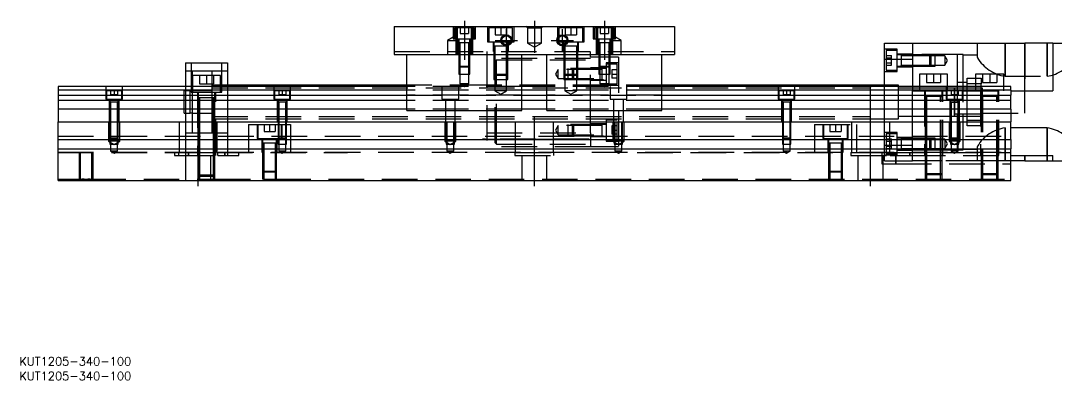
# Model space of a CAD drawing. Extents: x -13 to 549, y -293 to 77.
# Drawn here: x -13.3 to 356.3, y -292.8 to -164.6 of the extents above; entities that cross this region are included whole.
import ezdxf

# ---------------------------------------------------------------- set-up
doc = ezdxf.new("R2010")
doc.units = 0
doc.linetypes.add('CENTER', pattern=[50.8, 31.75, -6.35, 6.35, -6.35])
doc.linetypes.add('DASHED', pattern=[19.05, 12.7, -6.35])
doc.layers.get('0').update_dxf_attribs({"linetype": 'CONTINUOUS'})
doc.layers.add('CENTER', color=1, linetype='CENTER')
doc.styles.get("Standard").update_dxf_attribs({"font": 'txt.shx', "height": 3, "bigfont": 'bigfont.shx'})

# ---------------------------------------------------------------- blocks, each defined once
blk = doc.blocks.new('*U2')
at = {"color": 7, "linetype": 'CONTINUOUS'}
blk.add_text('KUT1205-340-100', height=3, dxfattribs=at).set_placement((-13.85, -292.8))
blk = doc.blocks.new('*U3')
at = {"color": 7, "linetype": 'CONTINUOUS'}
blk.add_text('KUT1205-340-100', height=3, dxfattribs=at).set_placement((-13.85, -287.57))

msp = doc.modelspace()

# ---------------------------------------------------------------- linework, layer by layer
at = {"color": 7, "linetype": 'CONTINUOUS'}
for p, q in [((120, -166.61), (220, -166.61)), ((120, -166.61), (120, -176.61)), ((220, -166.61), (220, -176.61)), ((197.000006, -172.51), (192.999994, -172.51)), ((197.000006, -172.51), (192.999994, -172.51)), ((197.000006, -172.51), (192.999994, -172.51)), ((295, -178.28029), (295, -172.61)), ((295, -172.61), (305, -172.61)), ((305, -172.61), (345, -172.61)), ((305, -172.61), (305, -188.11)), ((345, -189.61), (345, -172.61)), ((355, -172.61), (345, -172.61)), ((355, -172.61), (355, -189.61)), ((355, -172.61), (369, -172.61)), ((120, -176.61), (220, -176.61)), ((124.5, -196.61), (124.5, -176.61)), ((165.5, -196.61), (165.5, -176.61)), ((174.5, -196.61), (174.5, -176.61)), ((215.5, -196.61), (215.5, -176.61)), ((45.5, -179.61), (45.5, -188.11)), ((45.5, -179.61), (60.5, -179.61)), ((60.5, -179.61), (60.5, -188.11)), ((295, -188.11), (295, -178.28029)), ((295, -178.28029), (305, -178.28029)), ((317.5, -183.61), (307.5, -183.61)), ((307.5, -183.61), (307.5, -188.11)), ((317.5, -188.11), (317.5, -183.61)), ((337.5, -183.61), (327.5, -183.61)), ((327.5, -183.61), (327.5, -188.11)), ((337.5, -188.11), (337.5, -183.61)), ((0, -188.11), (0, -189.362272)), ((124.5, -188.11), (0, -188.11)), ((124.5, -187.61), (60.5, -187.61)), ((174.5, -188.11), (165.5, -188.11)), ((290.005, -187.61), (215.5, -187.61)), ((340, -188.11), (215.5, -188.11)), ((295, -187.61), (289.995, -187.61)), ((290, -193.61), (290, -187.609994)), ((290, -199.610006), (290, -187.609994)), ((290, -188.108756), (290, -187.61)), ((290, -198.735), (290, -188.485)), ((340, -189.362272), (340, -188.11)), ((124.5, -189.362272), (0, -189.362272)), ((0, -189.362272), (0, -191.13668)), ((0, -191.13668), (124.5, -191.13668)), ((0, -191.13668), (0, -193.033076)), ((174.5, -189.362272), (165.5, -189.362272)), ((165.5, -191.13668), (174.5, -191.13668)), ((340, -189.362272), (215.5, -189.362272)), ((215.5, -191.13668), (340, -191.13668)), ((320, -193.61), (320, -188.609994)), ((320, -198.610006), (320, -188.609994)), ((320, -189.36), (320, -189.61)), ((321, -189.36), (320, -189.36)), ((320, -190.91), (320, -192.61)), ((324.5, -189.36), (321, -189.36)), ((327.5, -189.36), (324.5, -189.36)), ((329.5, -189.36), (327.5, -189.36)), ((330, -189.36), (329.5, -189.36)), ((340, -189.362272), (340, -191.13668)), ((340, -189.61), (355, -189.61)), ((340, -193.033076), (340, -191.13668)), ((124.5, -193.033076), (0, -193.033076)), ((0, -193.033076), (0, -196.087372)), ((174.5, -193.033076), (165.5, -193.033076)), ((340, -193.033076), (215.5, -193.033076)), ((320, -192.61), (320, -193.61)), ((340, -196.087372), (340, -193.033076)), ((0, -196.087372), (0, -200.61)), ((124.5, -196.087372), (0, -196.087372)), ((124.5, -196.61), (165.5, -196.61)), ((174.5, -196.087372), (165.5, -196.087372)), ((174.5, -196.61), (215.5, -196.61)), ((340, -196.087372), (215.5, -196.087372)), ((290, -199.610006), (290, -198.735)), ((320, -197.86), (330, -197.86)), ((340, -196.087372), (340, -200.61)), ((0, -200.61), (340, -200.61)), ((0, -206.91), (0, -200.61)), ((340, -206.91), (340, -200.61)), ((0, -206.91), (340, -206.91)), ((0, -210.31), (0, -206.91)), ((340, -206.91), (340, -210.31)), ((0, -221.61), (0, -210.31)), ((0, -210.31), (340, -210.31)), ((340, -221.61), (340, -210.31)), ((340, -212.61), (355, -212.61)), ((345, -214.61), (345, -212.61)), ((355, -214.61), (355, -212.61)), ((345, -214.61), (340, -214.61)), ((345, -214.61), (355, -214.61)), ((355, -214.61), (369, -214.61)), ((0, -221.61), (340, -221.61))]:
    msp.add_line(p, q, dxfattribs=at)
at = {"color": 3, "linetype": 'DASHED'}
for p, q in [((141, -166.61), (141, -171.11)), ((148.5, -167.11), (141.5, -167.11)), ((141.5, -167.11), (141.5, -171.11)), ((142.000006, -166.61), (142.000006, -167.11)), ((142.000006, -167.11), (142.000006, -171.11)), ((142.5, -166.61), (142.5, -176.61)), ((143.5, -167.11), (143.5, -169.11)), ((143.5, -169.11), (145, -169.11)), ((145, -167.11), (145, -169.11)), ((145, -169.11), (146.5, -169.11)), ((146.5, -167.11), (146.5, -169.11)), ((147.5, -176.61), (147.5, -166.61)), ((147.999994, -167.11), (147.999994, -166.61)), ((147.999994, -171.11), (147.999994, -167.11)), ((148.5, -171.11), (148.5, -167.11)), ((149, -171.11), (149, -166.61)), ((153.25, -166.61), (153.25, -172.11)), ((162.25, -167.11), (153.75, -167.11)), ((153.75, -167.11), (153.75, -172.11)), ((156, -167.11), (156, -169.61)), ((156, -169.61), (158, -169.61)), ((158, -167.11), (158, -169.61)), ((158, -169.61), (160, -169.61)), ((160, -167.11), (160, -169.61)), ((162.25, -172.11), (162.25, -167.11)), ((162.75, -172.11), (162.75, -166.61)), ((167.5, -167.11), (167, -166.61)), ((167.5, -167.11), (167.5, -172.61)), ((167.5, -167.11), (172.5, -167.11)), ((172.5, -167.11), (173, -166.61)), ((172.5, -172.61), (172.5, -167.11)), ((178.25, -166.61), (178.25, -172.11)), ((187.25, -167.11), (178.75, -167.11)), ((178.75, -167.11), (178.75, -170.04875)), ((181, -167.11), (181, -169.61)), ((181, -169.61), (183, -169.61)), ((183, -167.11), (183, -169.61)), ((183, -169.61), (185, -169.61)), ((185, -167.11), (185, -169.61)), ((187.25, -172.11), (187.25, -167.11)), ((187.75, -172.11), (187.75, -166.61)), ((191, -166.61), (191, -171.11)), ((198.5, -167.11), (191.5, -167.11)), ((191.5, -167.11), (191.5, -171.11)), ((192.000006, -166.61), (192.000006, -167.11)), ((192.000006, -167.11), (192.000006, -171.11)), ((192.5, -166.61), (192.5, -176.61)), ((193.5, -167.11), (193.5, -169.11)), ((193.5, -169.11), (195, -169.11)), ((195, -167.11), (195, -169.11)), ((195, -169.11), (196.5, -169.11)), ((196.5, -167.11), (196.5, -169.11)), ((197.5, -176.61), (197.5, -166.61)), ((197.999994, -167.11), (197.999994, -166.61)), ((197.999994, -171.11), (197.999994, -167.11)), ((198.5, -171.11), (198.5, -167.11)), ((199, -171.11), (199, -166.61)), ((141, -170.4553), (139, -171.61)), ((139, -171.61), (143, -171.61)), ((139, -171.61), (139, -176.61)), ((143, -171.61), (141, -170.4553)), ((141, -171.11), (149, -171.11)), ((142.000006, -171.11), (142.000006, -176.61)), ((142.75, -171.11), (142.75, -176.61)), ((147.000006, -172.51), (142.999994, -172.51)), ((147.000006, -172.51), (142.999994, -172.51)), ((143, -171.11), (143, -172.51)), ((143, -172.505), (143, -172.51)), ((143, -172.51), (143.216462, -172.51)), ((143.216708, -172.51), (143, -172.51)), ((143, -172.51), (143, -172.515)), ((143, -172.51), (143, -176.61)), ((146.783332, -172.51), (143.216708, -172.51)), ((143.35, -172.51), (143.35, -176.61)), ((146.65, -176.61), (146.65, -172.51)), ((147, -172.51), (146.783332, -172.51)), ((146.783538, -172.51), (147, -172.51)), ((147, -172.51), (147, -171.11)), ((147, -172.51), (147, -172.505)), ((147, -172.515), (147, -172.51)), ((147, -176.61), (147, -172.51)), ((147.25, -176.61), (147.25, -171.11)), ((147.999994, -176.61), (147.999994, -171.11)), ((153.25, -172.11), (162.75, -172.11)), ((155.25, -172.11), (155.25, -175.61)), ((160.500006, -173.71), (155.499994, -173.71)), ((160.500006, -173.71), (155.499994, -173.71)), ((160.500006, -173.71), (155.499994, -173.71)), ((155.5, -172.11), (155.5, -173.71)), ((155.5, -173.705), (155.5, -173.71)), ((155.5, -173.71), (155.757448, -173.71)), ((155.757468, -173.71), (155.5, -173.71)), ((155.5, -173.71), (155.5, -173.715)), ((155.5, -173.71), (155.5, -175.61)), ((160.013852, -173.71), (155.757468, -173.71)), ((155.9, -173.71), (155.9, -175.61)), ((160.242552, -173.71), (160.013852, -173.71)), ((160.1, -175.61), (160.1, -173.71)), ((160.5, -173.71), (160.242552, -173.71)), ((160.242602, -173.71), (160.5, -173.71)), ((160.5, -173.182418), (160.5, -172.11)), ((160.5, -173.546492), (160.5, -173.182418)), ((160.5, -173.71), (160.5, -173.546492)), ((160.5, -173.71), (160.5, -173.705)), ((160.5, -173.715), (160.5, -173.71)), ((160.5, -175.61), (160.5, -173.71)), ((160.75, -175.61), (160.75, -172.11)), ((167.5, -172.61), (170, -174.053376)), ((172.5, -172.61), (167.5, -172.61)), ((170, -174.053376), (172.5, -172.61)), ((178.25, -172.11), (187.75, -172.11)), ((178.75, -170.04875), (178.75, -170.532968)), ((178.75, -170.532968), (178.75, -172.11)), ((180.25, -172.11), (180.25, -175.61)), ((185.500006, -173.71), (180.499994, -173.71)), ((185.500006, -173.71), (180.499994, -173.71)), ((180.5, -172.11), (180.5, -173.182418)), ((180.5, -173.182418), (180.5, -173.546492)), ((180.5, -173.546492), (180.5, -173.71)), ((180.5, -173.705), (180.5, -173.71)), ((180.5, -173.71), (180.757448, -173.71)), ((180.757468, -173.71), (180.5, -173.71)), ((180.5, -173.71), (180.5, -173.715)), ((180.5, -173.71), (180.5, -175.61)), ((185.242552, -173.71), (180.757468, -173.71)), ((180.9, -173.71), (180.9, -175.61)), ((185.1, -175.61), (185.1, -173.71)), ((185.5, -173.71), (185.242552, -173.71)), ((185.242602, -173.71), (185.5, -173.71)), ((185.5, -173.71), (185.5, -172.11)), ((185.5, -173.71), (185.5, -173.705)), ((185.5, -173.715), (185.5, -173.71)), ((185.5, -175.61), (185.5, -173.71)), ((185.75, -175.61), (185.75, -172.11)), ((191, -171.11), (199, -171.11)), ((192.000006, -171.11), (192.000006, -176.61)), ((192.75, -171.11), (192.75, -176.61)), ((193, -171.11), (193, -172.51)), ((193, -172.505), (193, -172.51)), ((193, -172.51), (193.216462, -172.51)), ((193.216708, -172.51), (193, -172.51)), ((193, -172.51), (193, -172.515)), ((193, -172.51), (193, -176.61)), ((196.783332, -172.51), (193.216708, -172.51)), ((193.35, -172.51), (193.35, -176.61)), ((196.65, -176.61), (196.65, -172.51)), ((197, -172.51), (196.783332, -172.51)), ((196.783538, -172.51), (197, -172.51)), ((199, -170.4553), (197, -171.61)), ((197, -172.51), (197, -171.11)), ((197, -171.61), (201, -171.61)), ((197, -172.51), (197, -172.505)), ((197, -172.515), (197, -172.51)), ((197, -176.61), (197, -172.51)), ((197.25, -176.61), (197.25, -171.11)), ((197.999994, -176.61), (197.999994, -171.11)), ((201, -171.61), (199, -170.4553)), ((201, -176.61), (201, -171.61)), ((328, -172.61), (328, -177.344622)), ((338, -184.414212), (338, -172.61)), ((338, -172.61), (338, -184.414212)), ((345, -172.61), (345, -189.61)), ((353, -172.61), (353, -184.414212)), ((353, -184.414212), (353, -172.61)), ((120, -175.61), (220, -175.61)), ((143, -176.61), (143, -180.76)), ((143.000006, -176.61), (143.000002, -180.76)), ((143.35, -176.61), (143.35, -181.11)), ((146.65, -181.11), (146.65, -176.61)), ((146.999998, -180.76), (146.999994, -176.61)), ((147, -180.76), (147, -176.61)), ((153, -175.61), (153, -209.61)), ((155.5, -175.61), (155.5, -176.61)), ((155.5, -176.61), (155.5, -183.71)), ((155.500006, -176.61), (155.500002, -183.71)), ((155.500006, -175.61), (155.500006, -176.61)), ((155.9, -175.61), (155.9, -176.61)), ((155.9, -176.61), (155.9, -184.11)), ((160.1, -176.61), (160.1, -175.61)), ((160.1, -184.11), (160.1, -176.61)), ((160.499994, -176.61), (160.499994, -175.61)), ((160.499998, -183.71), (160.499994, -176.61)), ((160.5, -176.61), (160.5, -175.61)), ((160.5, -183.71), (160.5, -176.61)), ((180.5, -175.61), (180.5, -176.61)), ((180.5, -176.61), (180.5, -183.71)), ((180.500006, -176.61), (180.500002, -183.71)), ((180.500006, -175.61), (180.500006, -176.61)), ((180.9, -175.61), (180.9, -176.61)), ((180.9, -176.61), (180.9, -184.11)), ((185.1, -176.61), (185.1, -175.61)), ((185.1, -184.11), (185.1, -176.61)), ((185.499994, -176.61), (185.499994, -175.61)), ((185.499998, -183.71), (185.499994, -176.61)), ((185.5, -176.61), (185.5, -175.61)), ((185.5, -183.71), (185.5, -176.61)), ((190, -176.61), (190, -175.61)), ((190, -196.61), (190, -176.61)), ((193, -176.61), (193, -180.76)), ((193.000006, -176.61), (193.000002, -180.76)), ((193.35, -176.61), (193.35, -181.11)), ((196.65, -181.11), (196.65, -176.61)), ((196.999998, -180.76), (196.999994, -176.61)), ((197, -180.76), (197, -176.61)), ((299.5, -174.760758), (295, -174.760758)), ((295.5, -175.260758), (295.5, -178.760758)), ((299.5, -175.260758), (295.5, -175.260758)), ((295.5, -177.028706), (297.5, -177.028706)), ((297.5, -177.894732), (297.5, -177.028706)), ((299.5, -182.760758), (299.5, -174.760758)), ((305, -176.510758), (299.5, -176.510758)), ((300.9, -176.760758), (299.5, -176.760758)), ((300.9, -176.760758), (300.895, -176.760758)), ((300.9, -176.760752), (300.9, -180.760762)), ((300.9, -176.760752), (300.9, -177.110758)), ((300.9, -176.760758), (300.9, -176.977426)), ((305, -176.760758), (300.9, -176.760758)), ((300.905, -176.760758), (300.9, -176.760758)), ((300.9, -176.977426), (300.9, -178.760758)), ((300.9, -177.110758), (300.9, -178.627714)), ((305, -177.110758), (300.9, -177.110758)), ((321, -176.61), (305, -176.61)), ((311.15, -176.760758), (305, -176.760758)), ((311.15, -176.76076), (305, -176.760762)), ((311.5, -177.110758), (305, -177.110758)), ((311.15, -178.760758), (311.15, -176.760758)), ((311.5, -177.110758), (311.15, -176.760758)), ((313, -176.760762), (311.15, -176.76076)), ((311.5, -177.110758), (311.5, -178.760758)), ((313, -177.110758), (311.5, -177.110758)), ((313, -180.760752), (313, -176.760762)), ((316.5, -177.110758), (313, -177.110758)), ((316.5, -177.110758), (316.5, -180.410758)), ((317.452628, -178.760758), (316.5, -177.110758)), ((321, -188.11), (321, -176.61)), ((323, -176.61), (321, -176.61)), ((323, -188.11), (323, -176.61)), ((328, -176.86), (323, -176.86)), ((47.5, -179.61), (47.5, -190.11)), ((58.5, -190.11), (58.5, -179.61)), ((143, -180.76), (147, -180.76)), ((143, -180.76), (143.35, -181.11)), ((143.000002, -180.76), (143.000006, -183.61)), ((146.65, -181.11), (143.35, -181.11)), ((143.35, -181.11), (143.35, -183.61)), ((146.65, -181.11), (147, -180.76)), ((146.65, -183.61), (146.65, -181.11)), ((146.999994, -183.61), (146.999998, -180.76)), ((190, -178.11), (153, -178.11)), ((156.5, -178.61), (156, -179.11)), ((156, -208.11), (156, -179.11)), ((156.5, -206.91), (156.5, -178.61)), ((156.5, -178.61), (190, -178.61)), ((200, -177.61), (190, -177.61)), ((193, -180.76), (197, -180.76)), ((193, -180.76), (193.35, -181.11)), ((193.000002, -180.76), (193.000006, -183.61)), ((196.65, -181.11), (193.35, -181.11)), ((193.35, -181.11), (193.35, -183.61)), ((195.6, -179.61), (195.6, -187.61)), ((200, -179.61), (195.6, -179.61)), ((195.6, -180.11), (195.6, -181.11)), ((196.65, -180.11), (195.6, -180.11)), ((197, -180.11), (196.65, -180.11)), ((196.65, -181.11), (197, -180.76)), ((196.65, -183.61), (196.65, -181.11)), ((196.999994, -183.61), (196.999998, -180.76)), ((199.6, -180.11), (197, -180.11)), ((199.6, -187.11), (199.6, -180.11)), ((200, -177.61), (200, -209.61)), ((295.5, -177.894732), (297.5, -177.894732)), ((295.5, -178.760758), (295.5, -182.260758)), ((295.5, -179.626782), (297.5, -179.626782)), ((295.5, -180.492808), (297.5, -180.492808)), ((297.5, -179.626782), (297.5, -177.894732)), ((297.5, -180.492808), (297.5, -179.626782)), ((299.5, -180.760758), (300.905, -180.760758)), ((299.5, -181.010758), (305, -181.010758)), ((300.895, -180.760758), (305, -180.760758)), ((300.9, -178.627714), (300.9, -178.893802)), ((300.9, -178.760758), (300.9, -180.760762)), ((300.9, -178.760758), (300.9, -180.54405)), ((300.9, -178.893802), (300.9, -180.410758)), ((300.9, -180.410758), (300.9, -180.760762)), ((300.9, -180.410758), (305, -180.410758)), ((300.9, -180.54405), (300.9, -180.760758)), ((300.9, -180.54405), (300.9, -180.760758)), ((300.9, -180.760758), (300.9, -180.54409)), ((305, -180.410758), (311.5, -180.410758)), ((305, -180.760752), (311.15, -180.760756)), ((305, -180.760758), (311.15, -180.760758)), ((311.15, -180.760758), (311.15, -178.760758)), ((311.15, -180.760758), (311.5, -180.410758)), ((311.15, -180.760756), (313, -180.760752)), ((311.5, -178.760758), (311.5, -180.410758)), ((311.5, -180.410758), (313, -180.410758)), ((313, -180.410758), (316.5, -180.410758)), ((316.5, -180.410758), (317.452628, -178.760758)), ((48, -182.61), (45.5, -182.61)), ((48, -184.11), (48, -182.61)), ((55, -182.61), (48, -182.61)), ((58, -184.11), (48, -184.11)), ((48, -184.11), (48, -188.11)), ((50.5, -184.11), (50.5, -187.11)), ((53, -184.11), (53, -187.11)), ((55, -184.11), (55, -182.61)), ((60.5, -182.61), (55, -182.61)), ((55, -188.11), (55, -184.11)), ((55.5, -184.11), (55.5, -187.11)), ((58, -188.11), (58, -184.11)), ((143.000006, -183.61), (146.999994, -183.61)), ((143.35, -183.61), (143.35, -187.11)), ((146.65, -187.11), (146.65, -183.61)), ((155.5, -183.71), (160.5, -183.71)), ((155.5, -183.71), (155.9, -184.11)), ((155.500002, -183.71), (155.500006, -185.61)), ((160.1, -184.11), (155.9, -184.11)), ((155.9, -184.11), (155.9, -185.61)), ((160.1, -184.11), (160.5, -183.71)), ((160.1, -185.61), (160.1, -184.11)), ((160.499994, -185.61), (160.499998, -183.71)), ((178.5, -181.96), (177.547372, -183.61)), ((177.547372, -183.61), (178.5, -185.26)), ((178.5, -185.26), (178.5, -181.96)), ((194.2, -181.96), (178.5, -181.96)), ((180.5, -183.71), (185.5, -183.71)), ((180.5, -183.71), (180.9, -184.11)), ((180.500002, -183.71), (180.500006, -185.61)), ((185.1, -184.11), (180.9, -184.11)), ((180.9, -184.11), (180.9, -185.61)), ((182, -181.61), (182, -185.609994)), ((195.6, -181.61), (182, -181.61)), ((183.95, -181.61), (183.6, -181.96)), ((183.6, -185.26), (183.6, -181.96)), ((183.95, -181.61), (183.95, -185.61)), ((185.1, -184.11), (185.5, -183.71)), ((185.1, -185.61), (185.1, -184.11)), ((185.499994, -185.61), (185.499998, -183.71)), ((195.6, -181.36), (190, -181.36)), ((193.000006, -183.61), (196.999994, -183.61)), ((193.35, -183.61), (193.35, -187.11)), ((194.2, -181.61), (194.195, -181.61)), ((194.2, -185.610006), (194.2, -181.609994)), ((194.2, -183.61), (194.2, -181.609994)), ((194.2, -185.610006), (194.2, -181.609994)), ((194.2, -181.826708), (194.2, -181.61)), ((194.205, -181.61), (194.2, -181.61)), ((194.2, -181.959736), (194.2, -181.826708)), ((194.2, -183.469948), (194.2, -181.959736)), ((194.2, -185.393332), (194.2, -183.75004)), ((196.65, -187.11), (196.65, -183.61)), ((197.6, -182.11), (197.6, -185.11)), ((199.6, -182.11), (197.6, -182.11)), ((197.6, -183.61), (199.6, -183.61)), ((295, -182.760758), (299.5, -182.760758)), ((295.5, -182.260758), (299.5, -182.260758)), ((310, -183.61), (310, -186.61)), ((312.5, -183.61), (312.5, -186.61)), ((315, -183.61), (315, -186.61)), ((330, -183.61), (330, -186.61)), ((332.5, -183.61), (332.5, -186.61)), ((335, -183.61), (335, -186.61)), ((338, -184.414212), (353, -184.414212)), ((17, -188.11), (17, -192.61)), ((23, -192.61), (23, -188.11)), ((45.5, -188.11), (45.5, -200.61)), ((48, -188.11), (48, -190.11)), ((50.5, -187.11), (53, -187.11)), ((53, -187.11), (55.5, -187.11)), ((58, -187.61), (55, -187.61)), ((55, -190.11), (55, -188.11)), ((55, -188.485), (290, -188.485)), ((60.5, -187.61), (58, -187.61)), ((58, -190.11), (58, -188.11)), ((60.5, -188.11), (60.5, -200.61)), ((77, -188.11), (77, -192.61)), ((83, -192.61), (83, -188.11)), ((152.5, -187.61), (124.5, -187.61)), ((165.5, -188.11), (124.5, -188.11)), ((137, -188.11), (137, -192.61)), ((143, -192.61), (143, -188.11)), ((146.65, -187.11), (143.35, -187.11)), ((143.35, -187.11), (145, -188.062628)), ((145, -188.062628), (146.65, -187.11)), ((215.5, -187.61), (152.5, -187.61)), ((155.500006, -185.61), (160.499994, -185.61)), ((155.9, -185.61), (155.9, -189.61)), ((160.1, -189.61), (160.1, -185.61)), ((215.5, -188.11), (174.5, -188.11)), ((178.5, -185.26), (194.2, -185.26)), ((180.500006, -185.61), (185.499994, -185.61)), ((180.9, -185.61), (180.9, -189.61)), ((182, -185.609994), (195.6, -185.609994)), ((183.6, -185.26), (183.95, -185.61)), ((185.1, -189.61), (185.1, -185.61)), ((190, -185.86), (195.6, -185.86)), ((196.65, -187.11), (193.35, -187.11)), ((193.35, -187.11), (195, -188.062628)), ((194.6, -187.61), (199.6, -187.61)), ((195, -188.062628), (196.65, -187.11)), ((195.6, -187.11), (199.6, -187.11)), ((195.6, -187.61), (200, -187.61)), ((197, -188.11), (197, -192.61)), ((199.6, -185.11), (197.6, -185.11)), ((203, -192.61), (203, -188.11)), ((257, -188.11), (257, -192.61)), ((263, -192.61), (263, -188.11)), ((290, -187.61), (290, -188.284782)), ((290, -193.409962), (290, -188.108756)), ((300, -187.61), (295, -187.61)), ((295, -200.61), (295, -188.11)), ((300, -188.11), (300, -187.61)), ((300, -193.61), (300, -188.11)), ((305, -188.11), (305, -189.61)), ((307.5, -188.11), (307.5, -189.61)), ((310, -186.61), (312.5, -186.61)), ((312.5, -186.61), (315, -186.61)), ((317, -188.11), (317, -192.61)), ((317.5, -189.61), (317.5, -188.11)), ((324.5, -186.61), (321, -186.61)), ((321, -189.61), (321, -188.11)), ((323, -192.61), (323, -188.11)), ((324.5, -185.11), (327.5, -185.11)), ((324.5, -187.11), (324.5, -185.11)), ((327.5, -187.11), (324.5, -187.11)), ((324.5, -188.11), (324.5, -187.11)), ((324.5, -189.61), (324.5, -188.11)), ((327.5, -185.11), (329.5, -185.11)), ((329.5, -187.11), (327.5, -187.11)), ((327.5, -188.11), (327.5, -189.61)), ((329.5, -185.11), (329.5, -187.11)), ((329.5, -188.11), (329.5, -187.11)), ((329.5, -189.61), (329.5, -188.11)), ((330, -186.61), (332.5, -186.61)), ((332.5, -186.61), (335, -186.61)), ((337.5, -189.61), (337.5, -188.11)), ((22.75, -189.61), (17.25, -189.61)), ((17.25, -189.61), (17.25, -192.61)), ((18.75, -189.61), (18.75, -190.91)), ((18.75, -190.91), (20, -190.91)), ((20, -189.61), (20, -190.91)), ((20, -190.91), (21.25, -190.91)), ((21.25, -189.61), (21.25, -190.91)), ((22.75, -192.61), (22.75, -189.61)), ((45, -197.61), (45, -189.61)), ((45.5, -189.61), (45, -189.61)), ((47.1, -189.61), (45.5, -189.61)), ((47.1, -197.61), (47.1, -189.61)), ((48, -189.81), (47.1, -189.81)), ((47.5, -190.11), (58.5, -190.11)), ((55, -189.61), (48, -189.61)), ((48, -193.61), (48, -190.11)), ((49.75, -190.11), (49.75, -212.61)), ((56.000006, -192.11), (49.999994, -192.11)), ((50, -190.11), (50, -192.11)), ((50, -192.105), (50, -192.11)), ((50.349602, -192.11), (50, -192.11)), ((50, -192.11), (50, -200.61)), ((50, -192.11), (50, -192.115)), ((55.65035, -192.11), (50.349602, -192.11)), ((50.5, -192.11), (50.5, -200.61)), ((55, -192.109526), (55, -190.11)), ((55, -193.61), (55, -192.109526)), ((55.5, -200.61), (55.5, -192.11)), ((56, -192.11), (55.65035, -192.11)), ((56, -192.11), (56, -190.11)), ((56, -192.11), (56, -192.105)), ((56, -200.61), (56, -192.11)), ((56, -192.115), (56, -192.11)), ((56.25, -212.61), (56.25, -190.11)), ((82.75, -189.61), (77.25, -189.61)), ((77.25, -189.61), (77.25, -192.61)), ((78.75, -189.61), (78.75, -190.91)), ((78.75, -190.91), (80, -190.91)), ((80, -189.61), (80, -190.91)), ((80, -190.91), (81.25, -190.91)), ((81.25, -189.61), (81.25, -190.91)), ((82.75, -192.61), (82.75, -189.61)), ((165.5, -189.362272), (124.5, -189.362272)), ((165.5, -189.407056), (124.5, -189.407056)), ((165.5, -191.11), (124.5, -191.11)), ((124.5, -191.13668), (165.5, -191.13668)), ((160.1, -189.61), (155.9, -189.61)), ((155.9, -189.61), (158, -190.822436)), ((158, -190.822436), (160.1, -189.61)), ((215.5, -189.362272), (174.5, -189.362272)), ((215.5, -189.407056), (174.5, -189.407056)), ((215.5, -191.11), (174.5, -191.11)), ((174.5, -191.13668), (215.5, -191.13668)), ((185.1, -189.61), (180.9, -189.61)), ((180.9, -189.61), (183, -190.822436)), ((183, -190.822436), (185.1, -189.61)), ((262.75, -189.61), (257.25, -189.61)), ((257.25, -189.61), (257.25, -192.61)), ((258.75, -189.61), (258.75, -190.91)), ((258.75, -190.91), (260, -190.91)), ((260, -189.61), (260, -190.91)), ((260, -190.91), (261.25, -190.91)), ((261.25, -189.61), (261.25, -190.91)), ((262.75, -192.61), (262.75, -189.61)), ((305, -188.61), (300, -188.61)), ((307.5, -188.61), (305, -188.61)), ((305, -189.61), (317.25, -189.61)), ((305, -200.61), (305, -189.61)), ((317.5, -188.61), (307.5, -188.61)), ((309.25, -189.61), (309.25, -212.61)), ((315.500006, -191.61), (309.499994, -191.61)), ((315.500006, -191.61), (309.499994, -191.61)), ((315.500006, -191.61), (309.499994, -191.61)), ((309.5, -189.61), (309.5, -191.61)), ((309.5, -191.605), (309.5, -191.61)), ((309.5, -191.61), (309.84965, -191.61)), ((309.849602, -191.61), (309.5, -191.61)), ((309.5, -191.61), (309.5, -191.615)), ((309.5, -191.61), (309.5, -200.61)), ((315.15035, -191.61), (309.849602, -191.61)), ((310, -191.61), (310, -200.61)), ((315, -212.61), (315, -191.61)), ((315.150204, -191.61), (315.5, -191.61)), ((315.5, -191.61), (315.15035, -191.61)), ((315.5, -191.61), (315.5, -189.61)), ((315.5, -191.61), (315.5, -191.605)), ((315.5, -191.615), (315.5, -191.61)), ((315.5, -212.61), (315.5, -191.61)), ((315.75, -212.61), (315.75, -189.61)), ((322.75, -189.61), (317.25, -189.61)), ((317.25, -189.61), (317.25, -192.61)), ((320.005, -188.61), (317.5, -188.61)), ((318.75, -189.61), (318.75, -190.91)), ((318.75, -190.91), (320, -190.91)), ((321, -188.61), (319.995, -188.61)), ((320, -188.61), (320, -189.174922)), ((320, -189.17491), (320, -188.61)), ((320, -189.174922), (320, -189.5097)), ((320, -189.61), (320, -190.91)), ((320, -190.91), (321.25, -190.91)), ((320, -191.00963), (320, -192.609882)), ((324.5, -188.61), (321, -188.61)), ((321, -192.61), (321, -189.61)), ((321.25, -189.61), (321.25, -190.91)), ((322.75, -189.61), (340, -189.61)), ((322.75, -192.61), (322.75, -189.61)), ((327.5, -188.61), (324.5, -188.61)), ((324.5, -200.11), (324.5, -189.61)), ((329.5, -188.61), (327.5, -188.61)), ((329.25, -189.61), (329.25, -212.61)), ((335.500006, -191.61), (329.499994, -191.61)), ((335.500006, -191.61), (329.499994, -191.61)), ((330, -188.61), (329.5, -188.61)), ((329.5, -189.61), (329.5, -191.61)), ((329.5, -191.605), (329.5, -191.61)), ((329.5, -191.61), (329.84965, -191.61)), ((329.849602, -191.61), (329.5, -191.61)), ((329.5, -191.61), (329.5, -212.61)), ((329.5, -191.61), (329.5, -191.615)), ((335.15035, -191.61), (329.849602, -191.61)), ((330, -189.61), (330, -188.61)), ((330, -191.61), (330, -189.61)), ((330, -191.61), (330, -212.61)), ((335, -212.61), (335, -191.61)), ((335.150204, -191.61), (335.5, -191.61)), ((335.5, -191.61), (335.15035, -191.61)), ((335.5, -191.61), (335.5, -189.61)), ((335.5, -191.61), (335.5, -191.605)), ((335.5, -212.61), (335.5, -191.61)), ((335.5, -191.615), (335.5, -191.61)), ((335.75, -212.61), (335.75, -189.61)), ((345, -197.61), (345, -189.61)), ((17, -192.61), (23, -192.61)), ((18.25, -192.61), (18.25, -200.61)), ((19.998804, -193.61), (18.499994, -193.61)), ((18.5, -192.61), (18.5, -193.61)), ((18.5, -193.605), (18.5, -193.61)), ((18.624678, -193.61), (18.5, -193.61)), ((18.5, -193.61), (18.5, -193.615)), ((18.5, -193.61), (18.5, -200.61)), ((19.998804, -193.61), (18.624678, -193.61)), ((18.75, -193.61), (18.75, -200.61)), ((21.500006, -193.61), (19.998804, -193.61)), ((21.37533, -193.61), (19.998804, -193.61)), ((21.25, -200.61), (21.25, -193.61)), ((21.5, -193.61), (21.37533, -193.61)), ((21.5, -193.61), (21.5, -192.61)), ((21.5, -193.61), (21.5, -193.605)), ((21.5, -193.615), (21.5, -193.61)), ((21.5, -200.61), (21.5, -193.61)), ((21.75, -200.61), (21.75, -192.61)), ((48, -200.61), (48, -193.61)), ((55, -200.61), (55, -193.61)), ((77, -192.61), (83, -192.61)), ((78.25, -192.61), (78.25, -200.61)), ((79.998804, -193.61), (78.499994, -193.61)), ((81.500006, -193.61), (78.499994, -193.61)), ((78.5, -192.61), (78.5, -193.61)), ((78.5, -193.605), (78.5, -193.61)), ((78.624678, -193.61), (78.5, -193.61)), ((78.5, -193.61), (78.5, -193.615)), ((78.5, -193.61), (78.5, -200.61)), ((79.998804, -193.61), (78.624678, -193.61)), ((78.75, -193.61), (78.75, -200.61)), ((81.500006, -193.61), (79.998804, -193.61)), ((81.37533, -193.61), (79.998804, -193.61)), ((81.25, -200.61), (81.25, -193.61)), ((81.5, -193.61), (81.37533, -193.61)), ((81.5, -193.61), (81.5, -192.61)), ((81.5, -193.61), (81.5, -193.605)), ((81.5, -193.615), (81.5, -193.61)), ((81.5, -200.61), (81.5, -193.61)), ((81.75, -200.61), (81.75, -192.61)), ((165.5, -193.033076), (124.5, -193.033076)), ((137, -192.61), (143, -192.61)), ((138.25, -192.61), (138.25, -200.61)), ((141.75, -200.61), (141.75, -192.61)), ((215.5, -193.033076), (174.5, -193.033076)), ((197, -192.61), (203, -192.61)), ((198.25, -192.61), (198.25, -200.61)), ((201.75, -200.61), (201.75, -192.61)), ((257, -192.61), (263, -192.61)), ((258.25, -192.61), (258.25, -200.61)), ((259.998804, -193.61), (258.499994, -193.61)), ((258.5, -192.61), (258.5, -193.61)), ((258.5, -193.605), (258.5, -193.61)), ((258.624678, -193.61), (258.5, -193.61)), ((258.5, -193.61), (258.5, -200.61)), ((258.5, -193.61), (258.5, -193.615)), ((259.998804, -193.61), (258.624678, -193.61)), ((258.75, -193.61), (258.75, -200.61)), ((261.500006, -193.61), (259.998804, -193.61)), ((261.37533, -193.61), (259.998804, -193.61)), ((261.25, -200.61), (261.25, -193.61)), ((261.5, -193.61), (261.37533, -193.61)), ((261.5, -193.61), (261.5, -192.61)), ((261.5, -193.61), (261.5, -193.605)), ((261.5, -200.61), (261.5, -193.61)), ((261.5, -193.615), (261.5, -193.61)), ((261.75, -200.61), (261.75, -192.61)), ((290, -199.609164), (290, -193.409962)), ((300, -199.61), (300, -193.61)), ((317, -192.61), (323, -192.61)), ((318.25, -192.61), (318.25, -200.61)), ((321.500006, -193.61), (318.499994, -193.61)), ((320, -193.61), (318.499994, -193.61)), ((318.5, -192.61), (318.5, -193.61)), ((318.5, -193.605), (318.5, -193.61)), ((318.5, -193.61), (318.62467, -193.61)), ((318.624678, -193.61), (318.5, -193.61)), ((318.5, -193.61), (318.5, -193.615)), ((318.5, -193.61), (318.5, -200.61)), ((318.62467, -193.61), (321.375392, -193.61)), ((319.998804, -193.61), (318.624678, -193.61)), ((318.75, -193.61), (318.75, -200.61)), ((321.37533, -193.61), (319.998804, -193.61)), ((320, -192.609882), (320, -193.409974)), ((320, -193.409974), (320, -193.61)), ((321.500006, -193.61), (320, -193.61)), ((320, -193.61), (320, -197.86)), ((320, -193.61), (320, -198.045962)), ((321, -193.61), (321, -192.61)), ((321, -210.61), (321, -193.61)), ((321.25, -200.61), (321.25, -193.61)), ((321.5, -193.61), (321.37533, -193.61)), ((321.375392, -193.61), (321.5, -193.61)), ((321.5, -193.61), (321.5, -192.61)), ((321.5, -193.61), (321.5, -193.605)), ((321.5, -193.615), (321.5, -193.61)), ((321.5, -200.61), (321.5, -193.61)), ((321.75, -200.61), (321.75, -192.61)), ((323, -193.61), (323, -192.61)), ((323, -210.61), (323, -193.61)), ((45, -197.61), (45.5, -197.61)), ((45.5, -197.61), (47.1, -197.61)), ((47.1, -197.41), (48, -197.41)), ((48, -197.61), (50, -197.61)), ((50, -197.61), (50.5, -197.61)), ((50.5, -197.61), (55, -197.61)), ((55, -198.735), (290, -198.735)), ((165.5, -196.087372), (124.5, -196.087372)), ((165.5, -196.11), (124.5, -196.11)), ((215.5, -196.087372), (174.5, -196.087372)), ((215.5, -196.11), (174.5, -196.11)), ((190, -200.61), (190, -196.61)), ((300, -198.61), (305, -198.61)), ((305, -198.61), (309.5, -198.61)), ((309.5, -198.61), (310, -198.61)), ((310, -198.61), (320.005, -198.61)), ((319.995, -198.61), (329.5, -198.61)), ((320, -198.610006), (320, -197.86)), ((320, -198.61), (320, -198.045962)), ((320, -198.045962), (320, -198.61)), ((320.005, -198.61), (329.5, -198.61)), ((329.5, -198.61), (330, -198.61)), ((330, -197.61), (345, -197.61)), ((18, -200.61), (18, -207.61)), ((18.5, -200.61), (18.5, -206.36)), ((18.500006, -200.61), (18.500002, -206.36)), ((18.75, -200.61), (18.75, -206.61)), ((21.25, -206.61), (21.25, -200.61)), ((21.499998, -206.36), (21.499994, -200.61)), ((21.5, -206.36), (21.5, -200.61)), ((22, -207.61), (22, -200.61)), ((43.291796, -211.61), (43.291796, -200.61)), ((45.5, -200.61), (45.5, -206.91)), ((48, -204.61), (48, -200.61)), ((50, -200.61), (50, -206.91)), ((50.5, -200.61), (50.5, -206.91)), ((55, -199.61), (290, -199.61)), ((55, -204.61), (55, -200.61)), ((55.5, -206.91), (55.5, -200.61)), ((56, -206.91), (56, -200.61)), ((56.708204, -200.61), (56.708204, -211.61)), ((60.5, -200.61), (60.5, -206.91)), ((68, -201.61), (68, -206.91)), ((68, -201.61), (78.5, -201.61)), ((71, -201.61), (71, -206.61)), ((71.25, -201.61), (71.25, -206.61)), ((73.5, -201.61), (73.5, -204.11)), ((75.5, -201.61), (75.5, -204.11)), ((77.5, -201.61), (77.5, -204.11)), ((78.5, -200.61), (78.5, -206.36)), ((78.5, -201.61), (78.75, -201.61)), ((78.500006, -200.61), (78.500002, -206.36)), ((78.75, -200.61), (78.75, -206.61)), ((78.75, -201.61), (81.25, -201.61)), ((79.75, -206.61), (79.75, -201.61)), ((80, -206.61), (80, -201.61)), ((81.25, -206.61), (81.25, -200.61)), ((81.25, -201.61), (81.5, -201.61)), ((81.499998, -206.36), (81.499994, -200.61)), ((81.5, -206.36), (81.5, -200.61)), ((81.5, -201.61), (83, -201.61)), ((83, -201.61), (83, -206.91)), ((138, -200.61), (138, -207.61)), ((138.500006, -200.61), (138.500006, -206.91)), ((138.75, -200.61), (138.75, -208.61)), ((141.25, -208.61), (141.25, -200.61)), ((141.499994, -206.91), (141.499994, -200.61)), ((142, -207.61), (142, -200.61)), ((163.291796, -211.61), (163.291796, -200.61)), ((176.708204, -200.61), (176.708204, -211.61)), ((178.5, -201.96), (177.547372, -203.61)), ((178.5, -205.26), (178.5, -201.96)), ((194.2, -201.96), (178.5, -201.96)), ((182, -201.61), (182, -205.609994)), ((195.6, -201.61), (182, -201.61)), ((183.95, -201.61), (183.6, -201.96)), ((183.6, -205.26), (183.6, -201.96)), ((183.95, -201.61), (183.95, -205.61)), ((190, -204.61), (190, -200.61)), ((195.6, -201.36), (190, -201.36)), ((194.2, -201.61), (194.195, -201.61)), ((194.2, -205.610006), (194.2, -201.609994)), ((194.2, -203.61), (194.2, -201.609994)), ((194.2, -205.610006), (194.2, -201.609994)), ((194.2, -201.826708), (194.2, -201.61)), ((194.205, -201.61), (194.2, -201.61)), ((194.2, -201.959736), (194.2, -201.826708)), ((194.2, -203.469948), (194.2, -201.959736)), ((195.6, -199.61), (195.6, -207.61)), ((195.6, -199.61), (200, -199.61)), ((199.6, -200.11), (195.6, -200.11)), ((197.6, -202.11), (197.6, -205.11)), ((199.6, -202.11), (197.6, -202.11)), ((198, -200.61), (198, -207.61)), ((198.500006, -200.61), (198.500006, -206.91)), ((198.75, -200.61), (198.75, -208.61)), ((199.6, -206.91), (199.6, -200.61)), ((201.25, -208.61), (201.25, -200.61)), ((201.499994, -206.91), (201.499994, -200.61)), ((202, -207.61), (202, -200.61)), ((258.5, -200.61), (258.5, -206.36)), ((258.500006, -200.61), (258.500002, -206.36)), ((258.75, -200.61), (258.75, -206.61)), ((261.25, -206.61), (261.25, -200.61)), ((261.499998, -206.36), (261.499994, -200.61)), ((261.5, -206.36), (261.5, -200.61)), ((270, -201.61), (285, -201.61)), ((270, -201.61), (270, -206.91)), ((273, -201.61), (273, -206.61)), ((273.25, -201.61), (273.25, -206.61)), ((275.5, -201.61), (275.5, -204.11)), ((277.5, -201.61), (277.5, -204.11)), ((279.5, -201.61), (279.5, -204.11)), ((281.75, -206.61), (281.75, -201.61)), ((282, -206.61), (282, -201.61)), ((283.291796, -211.61), (283.291796, -200.61)), ((285, -201.61), (285, -206.91)), ((289.995, -199.61), (290, -199.61)), ((290, -199.61), (290, -199.609164)), ((290, -199.61), (295, -199.61)), ((290, -199.61), (290.005, -199.61)), ((295, -199.61), (300, -199.61)), ((295, -206.91), (295, -200.61)), ((296.708204, -200.61), (296.708204, -211.61)), ((305, -206.91), (305, -200.61)), ((309.5, -200.61), (309.5, -206.91)), ((310, -200.61), (310, -206.91)), ((318, -200.61), (318, -207.61)), ((318.5, -200.61), (318.5, -206.36)), ((318.500006, -200.61), (318.500006, -206.360006)), ((318.75, -200.61), (318.75, -206.61)), ((321.25, -206.61), (321.25, -200.61)), ((321.499994, -206.360006), (321.499994, -200.61)), ((321.5, -206.36), (321.5, -200.61)), ((322, -207.61), (322, -200.61)), ((324.5, -200.11), (329.5, -200.11)), ((324.5, -202.11), (324.5, -200.11)), ((329.5, -202.11), (324.5, -202.11)), ((353, -202.805788), (338, -202.805788)), ((338, -214.61), (338, -202.805788)), ((338, -202.805788), (338, -212.61)), ((353, -202.805788), (353, -214.61)), ((353, -212.61), (353, -202.805788)), ((0, -205.76), (340, -205.76)), ((18.5, -206.36), (21.5, -206.36)), ((18.5, -206.36), (18.75, -206.61)), ((18.500002, -206.36), (18.500006, -206.91)), ((18.500006, -206.91), (18.500006, -208.61)), ((21.25, -206.61), (18.75, -206.61)), ((18.75, -206.61), (18.75, -208.61)), ((21.25, -206.61), (21.5, -206.36)), ((21.25, -208.61), (21.25, -206.61)), ((21.499994, -206.91), (21.499998, -206.36)), ((21.499994, -208.61), (21.499994, -206.91)), ((45.5, -204.61), (48, -204.61)), ((45.5, -206.91), (45.5, -210.31)), ((48, -204.61), (50, -204.61)), ((50, -204.61), (50.5, -204.61)), ((50, -206.91), (50, -210.31)), ((50.5, -204.61), (55, -204.61)), ((50.5, -206.91), (50.5, -210.31)), ((55, -204.61), (60.5, -204.61)), ((55.5, -210.31), (55.5, -206.91)), ((56, -210.31), (56, -206.91)), ((60.5, -206.91), (60.5, -210.31)), ((68, -206.91), (68, -210.31)), ((71, -206.61), (78.75, -206.61)), ((72.75, -206.61), (72.75, -211.61)), ((73, -206.61), (73, -206.91)), ((73, -206.91), (73, -208.21)), ((73.5, -204.11), (75.5, -204.11)), ((75.5, -204.11), (77.5, -204.11)), ((78, -206.91), (78, -206.61)), ((78, -208.21), (78, -206.91)), ((78.25, -211.61), (78.25, -206.61)), ((78.5, -206.36), (81.5, -206.36)), ((78.5, -206.36), (78.75, -206.61)), ((78.500002, -206.36), (78.500006, -206.91)), ((78.500006, -206.91), (78.500006, -208.61)), ((81.25, -206.61), (78.75, -206.61)), ((78.75, -206.61), (78.75, -208.61)), ((81.25, -206.61), (81.5, -206.36)), ((81.25, -208.61), (81.25, -206.61)), ((81.499994, -206.91), (81.499998, -206.36)), ((81.499994, -208.61), (81.499994, -206.91)), ((83, -206.91), (83, -210.31)), ((138.500006, -206.91), (138.500006, -208.61)), ((141.499994, -208.61), (141.499994, -206.91)), ((151.5, -206.885918), (189.5, -206.885918)), ((152.5, -206.885918), (151.5, -206.885918)), ((189.5, -206.885918), (152.5, -206.885918)), ((153, -204.61), (190, -204.61)), ((156.5, -208.61), (156.5, -206.91)), ((177.547372, -203.61), (178.5, -205.26)), ((178.5, -205.26), (194.2, -205.26)), ((182, -205.609994), (195.6, -205.609994)), ((183.6, -205.26), (183.95, -205.61)), ((190, -204.61), (190, -206.91)), ((190, -205.86), (195.6, -205.86)), ((190, -206.91), (190, -209.61)), ((194.2, -205.393332), (194.2, -203.75004)), ((195.6, -206.91), (195.6, -207.11)), ((197.6, -203.61), (199.6, -203.61)), ((199.6, -205.11), (197.6, -205.11)), ((198.500006, -206.91), (198.500006, -208.61)), ((199.6, -207.11), (199.6, -206.91)), ((201.499994, -208.61), (201.499994, -206.91)), ((258.5, -206.36), (261.5, -206.36)), ((258.5, -206.36), (258.75, -206.61)), ((258.500002, -206.36), (258.500006, -206.91)), ((258.500006, -206.91), (258.500006, -208.61)), ((261.25, -206.61), (258.75, -206.61)), ((258.75, -206.61), (258.75, -208.61)), ((261.25, -206.61), (261.5, -206.36)), ((261.25, -208.61), (261.25, -206.61)), ((261.499994, -206.91), (261.499998, -206.36)), ((261.499994, -208.61), (261.499994, -206.91)), ((270, -206.91), (270, -210.31)), ((273, -206.61), (282, -206.61)), ((274.75, -206.61), (274.75, -211.61)), ((275, -206.61), (275, -206.91)), ((275, -206.91), (275, -208.21)), ((275.5, -204.11), (277.5, -204.11)), ((277.5, -204.11), (279.5, -204.11)), ((280, -206.91), (280, -206.61)), ((280, -208.21), (280, -206.91)), ((280.25, -211.61), (280.25, -206.61)), ((285, -206.91), (285, -210.31)), ((299.5, -204.459242), (295, -204.459242)), ((295, -208.93971), (295, -206.91)), ((295.5, -204.959242), (295.5, -206.91)), ((299.5, -204.959242), (295.5, -204.959242)), ((295.5, -206.727192), (297.5, -206.727192)), ((295.5, -206.91), (295.5, -208.459242)), ((297.5, -207.593218), (297.5, -206.727192)), ((299.5, -212.459242), (299.5, -204.459242)), ((305, -206.209242), (299.5, -206.209242)), ((300.9, -206.459242), (299.5, -206.459242)), ((300.9, -206.459242), (300.895, -206.459242)), ((300.9, -206.459238), (300.9, -206.91)), ((300.9, -206.459242), (300.9, -206.67591)), ((305, -206.459242), (300.9, -206.459242)), ((300.905, -206.459242), (300.9, -206.459242)), ((300.9, -206.67591), (300.9, -206.909676)), ((305, -206.809242), (300.9, -206.809242)), ((300.9, -206.909676), (300.9, -207.044256)), ((300.9, -206.91), (300.9, -207.044252)), ((309.5, -206.459242), (305, -206.459242)), ((309.5, -206.459248), (305, -206.459248)), ((309.5, -206.809242), (305, -206.809242)), ((305, -210.31), (305, -206.91)), ((310, -206.459242), (309.5, -206.459242)), ((310, -206.459248), (309.5, -206.459248)), ((310, -206.809242), (309.5, -206.809242)), ((309.5, -206.91), (309.5, -210.31)), ((311.15, -206.459242), (310, -206.459242)), ((311.15, -206.459244), (310, -206.459248)), ((311.5, -206.809242), (310, -206.809242)), ((310, -206.91), (310, -210.31)), ((311.15, -206.91), (311.15, -206.459242)), ((311.5, -206.809242), (311.15, -206.459242)), ((313, -206.459248), (311.15, -206.459244)), ((311.15, -208.459242), (311.15, -206.91)), ((311.5, -206.809242), (311.5, -206.91)), ((313, -206.809242), (311.5, -206.809242)), ((311.5, -206.91), (311.5, -208.459242)), ((313, -206.91), (313, -206.459248)), ((316.5, -206.809242), (313, -206.809242)), ((313, -210.31), (313, -206.91)), ((316.5, -206.809242), (316.5, -210.109242)), ((317.452628, -208.459242), (316.5, -206.809242)), ((318.5, -206.36), (321.5, -206.36)), ((318.5, -206.36), (318.75, -206.61)), ((318.500006, -206.360006), (318.500006, -206.91)), ((318.500006, -206.91), (318.500006, -208.61)), ((321.25, -206.61), (318.75, -206.61)), ((318.75, -206.61), (318.75, -208.61)), ((321.25, -206.61), (321.5, -206.36)), ((321.25, -208.61), (321.25, -206.61)), ((321.499994, -206.91), (321.499994, -206.360006)), ((321.499994, -208.61), (321.499994, -206.91)), ((22, -207.61), (18, -207.61)), ((18, -207.61), (20, -208.7647)), ((18.500006, -208.61), (21.499994, -208.61)), ((18.75, -208.61), (18.75, -211.11)), ((20, -208.7647), (22, -207.61)), ((21.25, -211.11), (21.25, -208.61)), ((45.5, -210.31), (45.5, -211.61)), ((50, -210.31), (50, -211.61)), ((50.5, -210.31), (50.5, -211.61)), ((55.5, -211.61), (55.5, -210.31)), ((56, -211.61), (56, -210.31)), ((60.5, -210.31), (60.5, -212.61)), ((68, -210.31), (68, -211.61)), ((78.000006, -208.21), (72.999994, -208.21)), ((78.000006, -208.21), (72.999994, -208.21)), ((78.000006, -208.21), (72.999994, -208.21)), ((73, -208.205), (73, -208.21)), ((73, -208.21), (73.257448, -208.21)), ((73.257468, -208.21), (73, -208.21)), ((73, -208.21), (73, -210.31)), ((73, -208.21), (73, -208.215)), ((73, -210.31), (73, -211.61)), ((77.742552, -208.21), (73.257468, -208.21)), ((73.4, -208.21), (73.4, -210.31)), ((73.4, -210.31), (73.4, -211.61)), ((77.6, -210.31), (77.6, -208.21)), ((77.6, -211.61), (77.6, -210.31)), ((78, -208.21), (77.742552, -208.21)), ((77.742602, -208.21), (78, -208.21)), ((78, -208.21), (78, -208.205)), ((78, -210.31), (78, -208.21)), ((78, -208.215), (78, -208.21)), ((78, -211.61), (78, -210.31)), ((78.500006, -208.61), (81.499994, -208.61)), ((78.75, -208.61), (78.75, -211.11)), ((81.25, -211.11), (81.25, -208.61)), ((83, -210.31), (83, -211.61)), ((142, -207.61), (138, -207.61)), ((138, -207.61), (140, -208.7647)), ((138.500006, -208.61), (141.499994, -208.61)), ((138.75, -208.61), (138.75, -211.11)), ((140, -208.7647), (142, -207.61)), ((141.25, -211.11), (141.25, -208.61)), ((190, -209.61), (153, -209.61)), ((156, -208.11), (156.5, -208.61)), ((156.5, -208.61), (190, -208.61)), ((200, -209.61), (190, -209.61)), ((195.6, -207.11), (198.500006, -207.11)), ((195.6, -207.61), (200, -207.61)), ((202, -207.61), (198, -207.61)), ((198, -207.61), (200, -208.7647)), ((198.500006, -207.11), (199.6, -207.11)), ((198.500006, -208.61), (201.499994, -208.61)), ((198.75, -208.61), (198.75, -211.11)), ((200, -208.7647), (202, -207.61)), ((201.25, -211.11), (201.25, -208.61)), ((258.500006, -208.61), (261.499994, -208.61)), ((258.75, -208.61), (258.75, -211.11)), ((261.25, -211.11), (261.25, -208.61)), ((270, -210.31), (270, -211.61)), ((280.000006, -208.21), (274.999994, -208.21)), ((280.000006, -208.21), (274.999994, -208.21)), ((275, -208.205), (275, -208.21)), ((275, -208.21), (275.257448, -208.21)), ((275.257468, -208.21), (275, -208.21)), ((275, -208.21), (275, -210.31)), ((275, -208.21), (275, -208.215)), ((275, -210.31), (275, -211.61)), ((279.742552, -208.21), (275.257468, -208.21)), ((275.4, -208.21), (275.4, -210.31)), ((275.4, -210.31), (275.4, -211.61)), ((279.6, -210.31), (279.6, -208.21)), ((279.6, -211.61), (279.6, -210.31)), ((280, -208.21), (279.742552, -208.21)), ((279.742602, -208.21), (280, -208.21)), ((280, -208.21), (280, -208.205)), ((280, -210.31), (280, -208.21)), ((280, -208.215), (280, -208.21)), ((280, -211.61), (280, -210.31)), ((285, -210.31), (285, -211.61)), ((295, -210.31), (295, -208.93971)), ((295, -208.93971), (305, -208.93971)), ((295, -211.61), (295, -210.31)), ((295.5, -207.593218), (297.5, -207.593218)), ((295.5, -208.459242), (295.5, -210.31)), ((295.5, -209.325268), (297.5, -209.325268)), ((295.5, -210.191294), (297.5, -210.191294)), ((295.5, -210.31), (295.5, -211.61)), ((297.5, -209.325268), (297.5, -207.593218)), ((297.5, -210.191294), (297.5, -209.325268)), ((299.5, -210.459242), (300.9, -210.459242)), ((300.895, -210.459242), (300.9, -210.459242)), ((300.9, -207.044252), (300.9, -208.319196)), ((300.9, -207.044256), (300.9, -208.459242)), ((300.9, -208.319196), (300.9, -208.599288)), ((300.9, -208.459242), (300.9, -209.874302)), ((300.9, -208.599288), (300.9, -209.874304)), ((300.9, -209.874302), (300.9, -210.242534)), ((300.9, -209.874304), (300.9, -210.31)), ((300.9, -210.109242), (305, -210.109242)), ((300.9, -210.242534), (300.9, -210.310154)), ((300.9, -210.31), (300.9, -210.459248)), ((300.9, -210.310154), (300.9, -210.459242)), ((300.9, -210.459242), (305, -210.459242)), ((300.9, -210.459242), (300.905, -210.459242)), ((305, -210.109242), (309.5, -210.109242)), ((305, -212.61), (305, -210.31)), ((305, -210.459238), (309.5, -210.459238)), ((305, -210.459242), (309.5, -210.459242)), ((305, -210.61), (309.5, -210.61)), ((309.5, -210.109242), (310, -210.109242)), ((309.5, -210.31), (309.5, -212.61)), ((309.5, -210.459238), (310, -210.459238)), ((309.5, -210.459242), (310, -210.459242)), ((309.5, -210.61), (310, -210.61)), ((310, -210.109242), (311.5, -210.109242)), ((310, -210.31), (310, -212.61)), ((310, -210.459238), (311.15, -210.45924)), ((310, -210.459242), (311.15, -210.459242)), ((310, -210.61), (321, -210.61)), ((311.15, -210.31), (311.15, -208.459242)), ((311.15, -210.459242), (311.15, -210.31)), ((311.15, -210.459242), (311.299242, -210.31)), ((311.15, -210.45924), (313, -210.459238)), ((311.299242, -210.31), (311.5, -210.109242)), ((311.5, -208.459242), (311.5, -210.109242)), ((311.5, -210.109242), (313, -210.109242)), ((313, -210.109242), (316.5, -210.109242)), ((313, -210.459238), (313, -210.31)), ((316.5, -210.109242), (317.452628, -208.459242)), ((322, -207.61), (318, -207.61)), ((318, -207.61), (320, -208.7647)), ((318.500006, -208.61), (321.499994, -208.61)), ((318.75, -208.61), (318.75, -211.11)), ((320, -208.7647), (322, -207.61)), ((321, -210.61), (323, -210.61)), ((321.25, -211.11), (321.25, -208.61)), ((323, -210.36), (328, -210.36)), ((328, -209.875378), (328, -214.61)), ((0, -211.46), (340, -211.46)), ((0, -211.61), (43.291796, -211.61)), ((7.500006, -211.61), (7.500006, -221.61)), ((7.9, -211.61), (12.1, -211.61)), ((7.9, -211.61), (7.9, -221.61)), ((12.1, -221.61), (12.1, -211.61)), ((12.499994, -221.61), (12.499994, -211.61)), ((21.25, -211.11), (18.75, -211.11)), ((18.75, -211.11), (20, -211.831688)), ((20, -211.831688), (21.25, -211.11)), ((41.5, -211.61), (41.5, -212.61)), ((41.5, -212.61), (43, -212.61)), ((43, -211.61), (43, -212.61)), ((43, -212.61), (57, -212.61)), ((43.291796, -211.61), (56.708204, -211.61)), ((45.5, -211.61), (45.5, -212.61)), ((45.5, -212.61), (45.5, -221.61)), ((46.5, -212.61), (46.5, -211.61)), ((46.5, -211.61), (46.5, -212.61)), ((50, -211.61), (50, -212.61)), ((50, -212.61), (50, -219.61)), ((50.000006, -212.61), (50.000002, -219.61)), ((50.5, -211.61), (50.5, -212.61)), ((50.5, -212.61), (55.5, -212.61)), ((50.5, -212.61), (55.5, -212.61)), ((50.5, -212.61), (50.5, -220.11)), ((54.5, -221.61), (54.5, -212.61)), ((55.5, -212.61), (55.5, -211.61)), ((55.5, -220.11), (55.5, -212.61)), ((55.999998, -219.61), (55.999994, -212.61)), ((56, -212.61), (56, -211.61)), ((56, -219.61), (56, -212.61)), ((56.708204, -211.61), (103.291796, -211.61)), ((57, -212.61), (57, -211.61)), ((57, -212.61), (59.5, -212.61)), ((59.5, -211.61), (59.5, -212.61)), ((59.5, -212.61), (59.5, -211.61)), ((59.5, -212.61), (64.5, -212.61)), ((64.5, -212.61), (64.5, -211.61)), ((73, -211.61), (73, -218.21)), ((73.000006, -211.61), (73.000006, -218.210006)), ((73.4, -211.61), (73.4, -218.61)), ((77.6, -218.61), (77.6, -211.61)), ((77.999994, -218.210006), (77.999994, -211.61)), ((78, -218.21), (78, -211.61)), ((81.25, -211.11), (78.75, -211.11)), ((78.75, -211.11), (80, -211.831688)), ((80, -211.831688), (81.25, -211.11)), ((141.25, -211.11), (138.75, -211.11)), ((138.75, -211.11), (140, -211.831688)), ((140, -211.831688), (141.25, -211.11)), ((163, -211.61), (163, -212.61)), ((163, -212.61), (177, -212.61)), ((163.291796, -211.61), (176.708204, -211.61)), ((165.5, -212.61), (165.5, -221.61)), ((174.5, -221.61), (174.5, -212.61)), ((177, -212.61), (177, -211.61)), ((201.25, -211.11), (198.75, -211.11)), ((198.75, -211.11), (200, -211.831688)), ((200, -211.831688), (201.25, -211.11)), ((206.708204, -211.61), (283.291796, -211.61)), ((261.25, -211.11), (258.75, -211.11)), ((258.75, -211.11), (260, -211.831688)), ((260, -211.831688), (261.25, -211.11)), ((275, -211.61), (275, -218.21)), ((275.000006, -211.61), (275.000006, -218.210006)), ((275.4, -211.61), (275.4, -218.61)), ((279.6, -218.61), (279.6, -211.61)), ((279.999994, -218.210006), (279.999994, -211.61)), ((280, -218.21), (280, -211.61)), ((283, -211.61), (283, -212.61)), ((283, -212.61), (297, -212.61)), ((283.291796, -211.61), (296.708204, -211.61)), ((283.291796, -211.61), (296.708204, -211.61)), ((285.5, -212.61), (285.5, -221.61)), ((294, -211.61), (294, -212.61)), ((294, -212.61), (294, -215.61)), ((294.5, -221.61), (294.5, -212.61)), ((295, -214.61), (295, -211.61)), ((295, -212.459242), (299.5, -212.459242)), ((295.5, -211.61), (295.5, -211.959242)), ((295.5, -211.959242), (299.5, -211.959242)), ((296.708204, -211.61), (340, -211.61)), ((297, -212.61), (297, -211.61)), ((297, -212.61), (304, -212.61)), ((299, -215.61), (299, -212.61)), ((299, -212.61), (299, -214.61)), ((299.5, -210.709242), (305, -210.709242)), ((304, -212.61), (304, -211.61)), ((304, -211.61), (304, -212.61)), ((304, -212.61), (340, -212.61)), ((305, -214.61), (305, -212.61)), ((309.5, -212.61), (309.5, -219.11)), ((309.500006, -212.61), (309.500006, -219.110006)), ((310, -212.61), (310, -219.61)), ((315, -219.61), (315, -212.61)), ((315.499994, -219.110006), (315.499994, -212.61)), ((315.5, -219.11), (315.5, -212.61)), ((321.25, -211.11), (318.75, -211.11)), ((318.75, -211.11), (320, -211.831688)), ((320, -211.831688), (321.25, -211.11)), ((329.5, -212.61), (329.5, -219.11)), ((329.500006, -212.61), (329.500006, -219.110006)), ((330, -212.61), (330, -219.61)), ((335, -219.61), (335, -212.61)), ((335.499994, -219.110006), (335.499994, -212.61)), ((335.5, -219.11), (335.5, -212.61)), ((338, -212.61), (338, -214.61)), ((345, -212.61), (345, -214.61)), ((353, -214.61), (353, -212.61)), ((294, -215.61), (299, -215.61)), ((295, -214.61), (305, -214.61)), ((299, -214.61), (299, -215.61)), ((299, -215.61), (340, -215.61)), ((309.5, -214.61), (305, -214.61)), ((310, -214.61), (309.5, -214.61)), ((315, -214.61), (310, -214.61)), ((315.5, -214.61), (315, -214.61)), ((329.5, -214.61), (315.5, -214.61)), ((330, -214.61), (329.5, -214.61)), ((335, -214.61), (330, -214.61)), ((335.5, -214.61), (335, -214.61)), ((340, -214.61), (335.5, -214.61)), ((0, -221.11), (8.500008, -221.11)), ((9.359688, -221.11), (8.500008, -221.11)), ((8.500008, -221.61), (8.500008, -221.11)), ((8.500008, -221.11), (9.359688, -221.11)), ((9.359688, -221.11), (10.640312, -221.11)), ((9.359688, -221.11), (9.359688, -221.61)), ((11.499992, -221.11), (10.640312, -221.11)), ((10.640312, -221.61), (10.640312, -221.11)), ((10.640312, -221.11), (11.499992, -221.11)), ((11.499992, -221.11), (11.499992, -221.61)), ((11.499992, -221.11), (50.000006, -221.11)), ((50, -219.61), (56, -219.61)), ((50, -219.61), (50.5, -220.11)), ((50.000002, -219.61), (50.000006, -221.11)), ((50.000006, -221.61), (50.000006, -221.11)), ((50.5, -221.11), (50.000006, -221.11)), ((50.000006, -221.11), (50.5, -221.11)), ((55.5, -220.11), (50.5, -220.11)), ((50.5, -220.11), (50.5, -221.11)), ((50.5, -221.11), (55.5, -221.11)), ((50.5, -221.11), (50.5, -221.61)), ((55.5, -220.11), (56, -219.61)), ((55.5, -221.11), (55.5, -220.11)), ((55.999994, -221.11), (55.5, -221.11)), ((55.5, -221.61), (55.5, -221.11)), ((55.5, -221.11), (55.999994, -221.11)), ((55.999994, -221.11), (55.999998, -219.61)), ((55.999994, -221.11), (55.999994, -221.61)), ((55.999994, -221.11), (73.500006, -221.11)), ((73, -218.21), (78, -218.21)), ((73, -218.21), (73.4, -218.61)), ((73.000006, -218.210006), (73.000006, -221.11)), ((73.500006, -221.11), (73.000006, -221.11)), ((77.6, -218.61), (73.4, -218.61)), ((73.4, -218.61), (73.4, -221.11)), ((73.500006, -221.61), (73.500006, -221.11)), ((73.500006, -221.11), (74.030306, -221.11)), ((74.030306, -221.11), (76.969694, -221.11)), ((74.030306, -221.11), (74.030306, -221.61)), ((76.969694, -221.61), (76.969694, -221.11)), ((76.969694, -221.11), (77.499994, -221.11)), ((77.999994, -221.11), (77.499994, -221.11)), ((77.499994, -221.11), (77.499994, -221.61)), ((77.499994, -221.11), (340, -221.11)), ((77.6, -218.61), (78, -218.21)), ((77.6, -221.11), (77.6, -218.61)), ((77.999994, -221.11), (77.999994, -218.210006)), ((275, -218.21), (280, -218.21)), ((275, -218.21), (275.4, -218.61)), ((275.000006, -218.210006), (275.000006, -221.11)), ((279.6, -218.61), (275.4, -218.61)), ((275.4, -218.61), (275.4, -221.11)), ((279.6, -218.61), (280, -218.21)), ((279.6, -221.11), (279.6, -218.61)), ((279.999994, -221.11), (279.999994, -218.210006)), ((309.5, -219.11), (315.5, -219.11)), ((309.5, -219.11), (310, -219.61)), ((309.500006, -219.110006), (309.500006, -221.61)), ((315, -219.61), (310, -219.61)), ((310, -219.61), (310, -221.61)), ((315, -219.61), (315.5, -219.11)), ((315, -221.61), (315, -219.61)), ((315.499994, -221.61), (315.499994, -219.110006)), ((329.5, -219.11), (335.5, -219.11)), ((329.5, -219.11), (330, -219.61)), ((329.500006, -219.110006), (329.500006, -221.61)), ((335, -219.61), (330, -219.61)), ((330, -219.61), (330, -221.61)), ((335, -219.61), (335.5, -219.11)), ((335, -221.61), (335, -219.61)), ((335.499994, -221.61), (335.499994, -219.110006))]:
    msp.add_line(p, q, dxfattribs=at)
for points in [[(328, -177.344622), (328.03311, -177.566202), (328.13006, -177.82654, 0.219648), (338, -184.414212)], [(353, -184.414212, 0.218679), (362.840926, -177.887602), (362.9594, -177.592522), (363, -177.344622)], [(338, -202.805788, 0.218752), (328.157746, -209.335106), (328.04045, -209.62777), (328, -209.875378)], [(363, -209.875378), (362.96713, -209.654484), (362.869204, -209.391862, 0.218483), (353, -202.805788)]]:
    msp.add_lwpolyline(points, format="xyb", dxfattribs=at)
at = {"color": 3, "linetype": 'CONTINUOUS'}
for centre in [(160, -171.61), (180, -171.61)]:
    msp.add_circle(centre, 2, dxfattribs=at)
at = {"color": 7, "linetype": 'CONTINUOUS'}
for centre in [(160, -171.61), (180, -171.61)]:
    msp.add_circle(centre, 1.65, dxfattribs=at)
at = {"layer": 'CENTER', "color": 1, "linetype": 'CENTER'}
for p, q in [((145, -164.61), (145, -178.61)), ((170, -164.61), (170, -176.053376)), ((195, -164.61), (195, -178.61)), ((160, -175.61), (160, -167.61)), ((180, -175.61), (180, -167.61)), ((156, -171.61), (164, -171.61)), ((176, -171.61), (184, -171.61)), ((50, -223.61), (50, -198.61)), ((170, -223.61), (170, -198.61)), ((290, -223.61), (290, -198.61))]:
    msp.add_line(p, q, dxfattribs=at)

# ---------------------------------------------------------------- block references
at = {"color": 7, "linetype": 'CONTINUOUS'}
for name in ['*U3', '*U2']:
    msp.add_blockref(name, (0, 0), dxfattribs=at)

doc.saveas('drawing.dxf')
